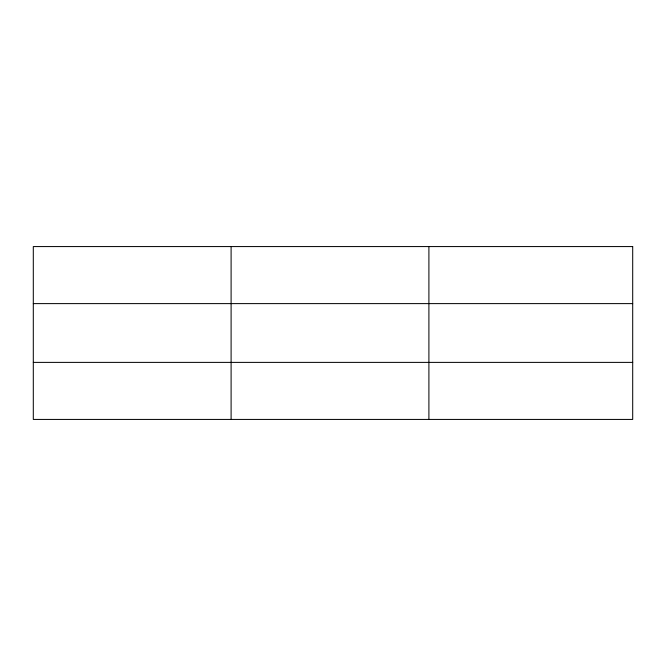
<?xml version="1.0" encoding="UTF-8"?>
<svg xmlns="http://www.w3.org/2000/svg" width="666" height="666" viewBox="0 0 666 666"><rect width="100%" height="100%" fill="white"/><g stroke="black" fill="none" stroke-linecap="round" stroke-linejoin="round"><path stroke-width="1" d="M231.102 419.43L231.102 246.57M428.904 419.43L428.904 246.57M33.3 303.613L632.7 303.613M33.3 362.387L632.7 362.387M632.7 246.57L632.7 419.43L33.3 419.43L33.3 246.57L632.7 246.57"/></g></svg>
